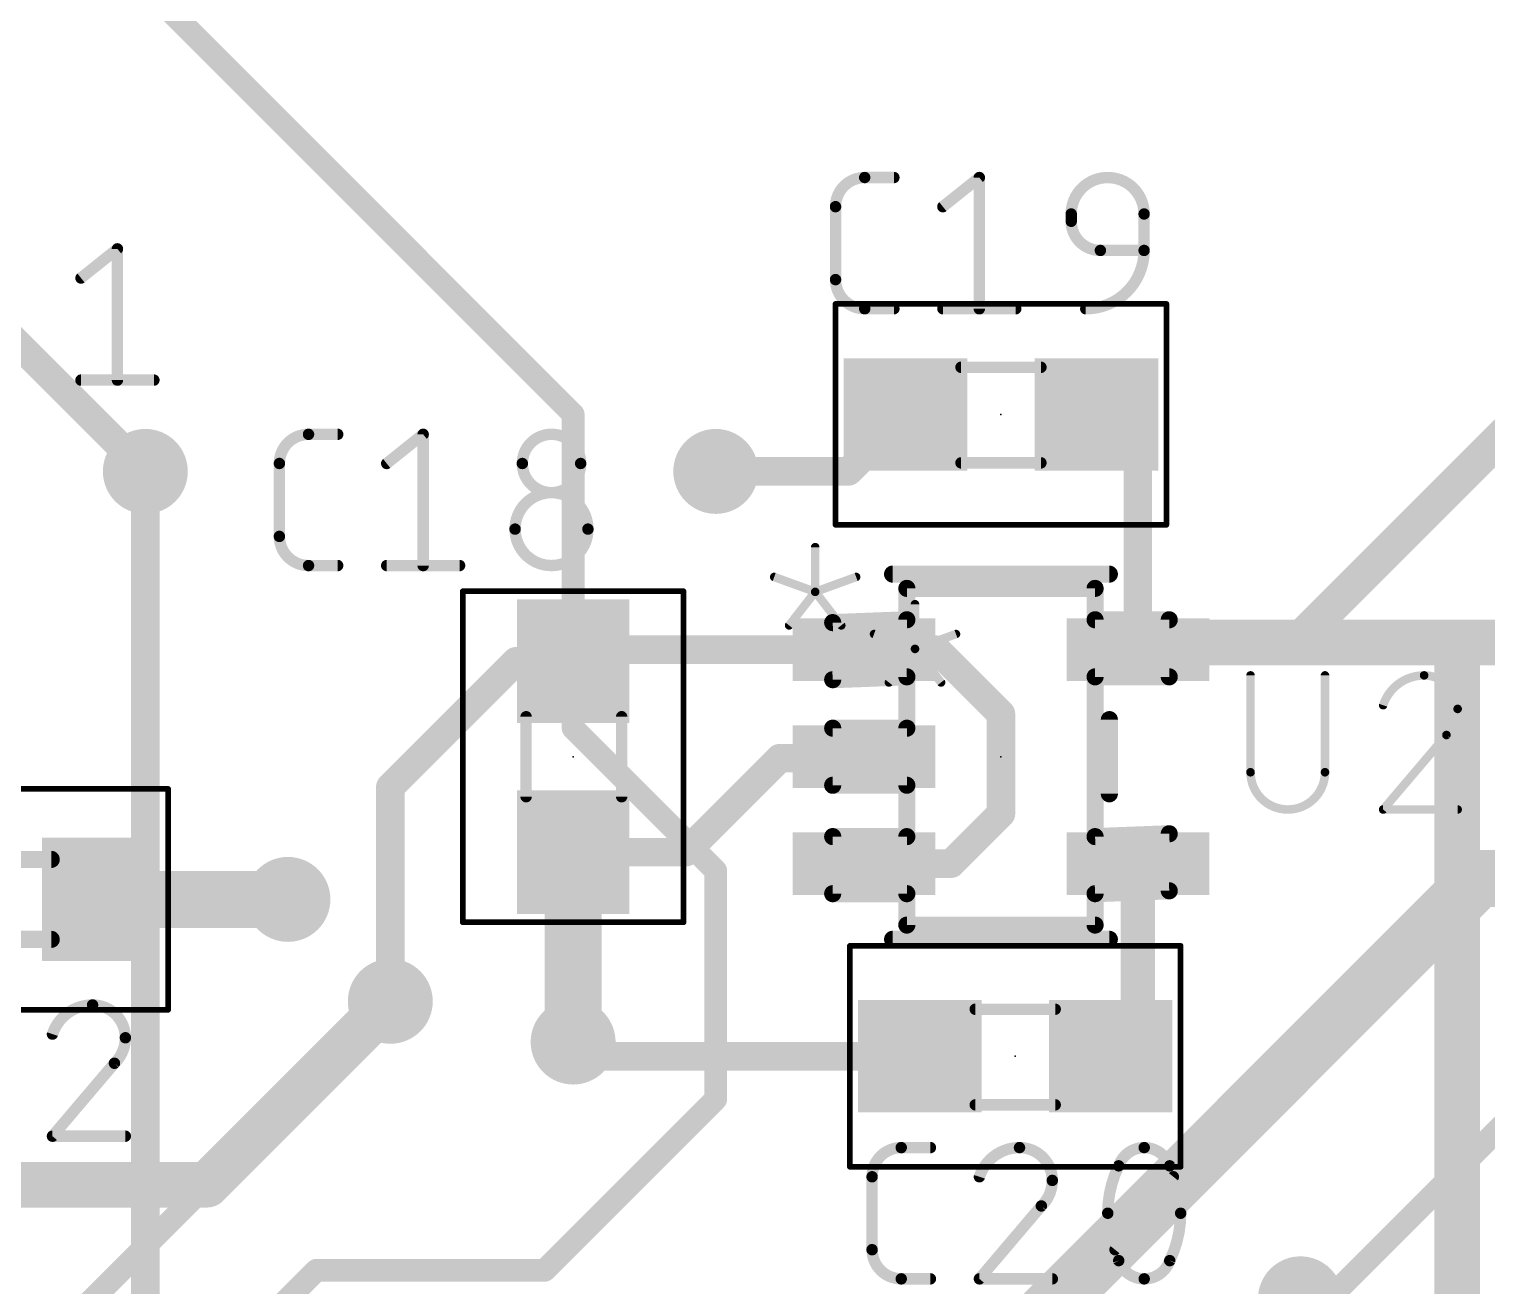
# Model space of a CAD drawing. Extents: x 0 to 102, y 0 to 61.
# Drawn here: x 24.37 to 37.35, y 34.66 to 45.85 of the extents above; entities that cross this region are included whole.
import ezdxf

# ---------------------------------------------------------------- set-up
doc = ezdxf.new("R2010")
doc.units = 0
for name, color, linetype in [('1', 12, 'CONTINUOUS'), ('15', 30, 'CONTINUOUS'), ('16', 132, 'CONTINUOUS'), ('18', 110, 'CONTINUOUS'), ('21', 253, 'CONTINUOUS'), ('23', 53, 'CONTINUOUS'), ('25', 253, 'CONTINUOUS'), ('39', 12, 'CONTINUOUS'), ('51', 253, 'CONTINUOUS')]:
    doc.layers.add(name, color=color, linetype=linetype)

# ---------------------------------------------------------------- blocks, each defined once
blk = doc.blocks.new('RECT')
blk.add_solid([(-0.5, -0.5), (0.5, -0.5), (-0.5, 0.5), (0.5, 0.5)])
blk = doc.blocks.new('ROUNDV')
at = {"const_width": 0.5}
blk.add_lwpolyline([(0, -0.25, 1), (0, 0.25, 1), (0, -0.25)], format="xyb", dxfattribs=at)

msp = doc.modelspace()

# ---------------------------------------------------------------- linework, layer by layer
at = {"layer": '1'}
for points, const_width in [([(24.1, 43.21), (25.4, 41.91)], 0.254), ([(32.17, 42.418), (31.662, 41.91)], 0.254), ([(33.87, 42.418), (34.2392, 42.0488)], 0.254), ([(35.646, 40.386), (37.67, 42.41)], 0.3048), ([(34.2392, 42.0488), (34.2392, 40.3225)], 0.254), ([(31.662, 41.91), (30.48, 41.91)], 0.254), ([(34.3027, 40.386), (35.646, 40.386)], 0.4064), ([(34.2392, 40.3225), (34.3027, 40.386)], 0.254), ([(35.646, 40.386), (37.084, 40.386)], 0.4064), ([(37.084, 40.386), (37.084, 32.766)], 0.4064), ([(37.084, 40.386), (38.7524, 40.386)], 0.4064), ([(29.3125, 40.3225), (29.21, 40.22)], 0.254), ([(31.8008, 40.3225), (29.3125, 40.3225)], 0.254), ([(31.8008, 40.3225), (32.4485, 40.3225)], 0.254), ([(32.4485, 40.3225), (33.02, 39.751)], 0.254), ([(28.702, 40.22), (27.5816, 39.0996)], 0.254), ([(28.702, 40.22), (29.21, 40.22)], 0.254), ([(33.02, 39.751), (33.02, 38.862)], 0.254), ([(31.0501, 39.3573), (30.2128, 38.52)], 0.254), ([(31.7881, 39.3573), (31.0501, 39.3573)], 0.254), ([(31.8008, 39.37), (31.7881, 39.3573)], 0.254), ([(27.5816, 37.1926), (27.5816, 39.0996)], 0.254), ([(33.02, 38.862), (32.5755, 38.4175)], 0.254), ([(29.21, 38.52), (29.21, 36.83)], 0.508), ([(30.2128, 38.52), (29.21, 38.52)], 0.254), ([(34.2392, 38.4175), (34.2392, 36.9452)], 0.3048), ([(32.5755, 38.4175), (31.8008, 38.4175)], 0.254), ([(24.98, 38.1), (26.67, 38.1)], 0.508), ([(27.5816, 37.1926), (22.608, 32.219)], 0.2032), ([(34.2392, 36.9452), (33.997, 36.703)], 0.3048), ([(29.337, 36.703), (29.21, 36.83)], 0.254), ([(32.297, 36.703), (29.337, 36.703)], 0.254)]:
    msp.add_lwpolyline(points, dxfattribs=dict(at, const_width=const_width))
for points, const_width in [([(32.2149, 42.3731, 1), (32.1251, 42.4629)], 0.127), ([(33.9149, 42.4629, 1), (33.8251, 42.3731)], 0.127), ([(34.3027, 42.0488, 1), (34.1757, 42.0488)], 0.127), ([(34.1943, 42.0039, 1), (34.2841, 42.0937)], 0.127), ([(25.3551, 41.8651, 1), (25.4449, 41.9549)], 0.127), ([(30.48, 41.9735, 1), (30.48, 41.8465)], 0.127), ([(31.6171, 41.9549, 1), (31.7069, 41.8651)], 0.127), ([(31.662, 41.8465, 1), (31.662, 41.9735)], 0.127), ([(34.3027, 40.4876, 1), (34.3027, 40.2844)], 0.2032), ([(34.3476, 40.3411, 1), (34.2578, 40.4309)], 0.127), ([(35.646, 40.4876, 1), (35.646, 40.2844)], 0.2032), ([(35.5921, 40.4399, 1), (35.6999, 40.3321)], 0.1524), ([(35.646, 40.2844, 1), (35.646, 40.4876)], 0.2032), ([(37.1856, 40.386, 1), (36.9824, 40.386)], 0.2032), ([(37.084, 40.4876, 1), (37.084, 40.2844)], 0.2032), ([(37.084, 40.2844, 1), (37.084, 40.4876)], 0.2032), ([(29.3125, 40.386, 1), (29.3125, 40.259)], 0.127), ([(29.3574, 40.2776, 1), (29.2676, 40.3674)], 0.127), ([(31.8008, 40.386, 1), (31.8008, 40.259)], 0.127), ([(31.8008, 40.259, 1), (31.8008, 40.386)], 0.127), ([(32.4934, 40.3674, 1), (32.4036, 40.2776)], 0.127), ([(32.4485, 40.259, 1), (32.4485, 40.386)], 0.127), ([(34.1943, 40.3674, 1), (34.2841, 40.2776)], 0.127), ([(34.1757, 40.3225, 1), (34.3027, 40.3225)], 0.127), ([(28.702, 40.2835, 1), (28.702, 40.1565)], 0.127), ([(28.7469, 40.1751, 1), (28.6571, 40.2649)], 0.127), ([(29.1651, 40.2649, 1), (29.2549, 40.1751)], 0.127), ([(29.21, 40.1565, 1), (29.21, 40.2835)], 0.127), ([(33.0835, 39.751, 1), (32.9565, 39.751)], 0.127), ([(32.9751, 39.7061, 1), (33.0649, 39.7959)], 0.127), ([(31.0501, 39.4208, 1), (31.0501, 39.2938)], 0.127), ([(31.095, 39.3124, 1), (31.0052, 39.4022)], 0.127), ([(31.7432, 39.4022, 1), (31.833, 39.3124)], 0.127), ([(31.8457, 39.3251, 1), (31.7559, 39.4149)], 0.127), ([(31.7881, 39.2938, 1), (31.7881, 39.4208)], 0.127), ([(27.6451, 39.0996, 1), (27.5181, 39.0996)], 0.127), ([(27.5367, 39.1445, 1), (27.6265, 39.0547)], 0.127), ([(33.0649, 38.8171, 1), (32.9751, 38.9069)], 0.127), ([(32.9565, 38.862, 1), (33.0835, 38.862)], 0.127), ([(29.337, 38.52, 1), (29.083, 38.52)], 0.254), ([(29.21, 38.5835, 1), (29.21, 38.4565)], 0.127), ([(30.1679, 38.5649, 1), (30.2577, 38.4751)], 0.127), ([(30.2128, 38.4565, 1), (30.2128, 38.5835)], 0.127), ([(34.3154, 38.4175, 1), (34.163, 38.4175)], 0.1524), ([(31.8008, 38.481, 1), (31.8008, 38.354)], 0.127), ([(32.5306, 38.4624, 1), (32.6204, 38.3726)], 0.127), ([(32.5755, 38.354, 1), (32.5755, 38.481)], 0.127), ([(24.98, 38.227, 1), (24.98, 37.973)], 0.254), ([(26.67, 37.973, 1), (26.67, 38.227)], 0.254), ([(27.6175, 37.1567, 1), (27.5457, 37.2285)], 0.1016), ([(27.5181, 37.1926, 1), (27.6451, 37.1926)], 0.127), ([(34.163, 36.9452, 1), (34.3154, 36.9452)], 0.1524), ([(34.2931, 36.8913, 1), (34.1853, 36.9991)], 0.1524), ([(29.083, 36.83, 1), (29.337, 36.83)], 0.254), ([(29.2549, 36.8749, 1), (29.1651, 36.7851)], 0.127), ([(29.337, 36.7665, 1), (29.337, 36.6395)], 0.127), ([(29.2921, 36.6581, 1), (29.3819, 36.7479)], 0.127), ([(32.297, 36.6395, 1), (32.297, 36.7665)], 0.127), ([(33.9431, 36.7569, 1), (34.0509, 36.6491)], 0.1524)]:
    msp.add_lwpolyline(points, format="xyb", dxfattribs=dict(at, const_width=const_width))
at = {"layer": '15'}
for points, const_width in [([(25.4, 41.91), (25.4, 33.02)], 0.254), ([(42.291, 40.894), (35.941, 34.544)], 0.2032)]:
    msp.add_lwpolyline(points, dxfattribs=dict(at, const_width=const_width))
at = {"layer": '15', "const_width": 0.127}
msp.add_lwpolyline([(25.4635, 41.91, 1), (25.3365, 41.91)], format="xyb", dxfattribs=at)
at = {"layer": '16'}
for points, const_width in [([(22.098, 49.53), (29.21, 42.418)], 0.2032), ([(29.21, 42.418), (29.21, 39.624)], 0.2032), ([(29.21, 39.624), (30.48, 38.354)], 0.2032), ([(30.48, 38.354), (30.48, 36.322)], 0.2032), ([(37.2785, 38.2865), (33.147, 34.155)], 0.508), ([(37.9135, 38.2865), (37.2785, 38.2865)], 0.508), ([(25.949, 35.56), (27.5816, 37.1926)], 0.4064), ([(30.48, 36.322), (28.956, 34.798)], 0.2032), ([(6.35, 35.56), (25.949, 35.56)], 0.4064), ([(26.924, 34.798), (20.828, 28.702)], 0.2032), ([(28.956, 34.798), (26.924, 34.798)], 0.2032)]:
    msp.add_lwpolyline(points, dxfattribs=dict(at, const_width=const_width))
for points, const_width in [([(29.2608, 42.418, 1), (29.1592, 42.418)], 0.1016), ([(29.1741, 42.3821, 1), (29.2459, 42.4539)], 0.1016), ([(29.2459, 39.6599, 1), (29.1741, 39.5881)], 0.1016), ([(29.1592, 39.624, 1), (29.2608, 39.624)], 0.1016), ([(30.5308, 38.354, 1), (30.4292, 38.354)], 0.1016), ([(30.4441, 38.3181, 1), (30.5159, 38.3899)], 0.1016), ([(37.2785, 38.4135, 1), (37.2785, 38.1595)], 0.254), ([(37.3683, 38.1967, 1), (37.1887, 38.3763)], 0.254), ([(27.6534, 37.1208, 1), (27.5098, 37.2645)], 0.2032), ([(30.4292, 36.322, 1), (30.5308, 36.322)], 0.1016), ([(30.5159, 36.2861, 1), (30.4441, 36.3579)], 0.1016), ([(25.8771, 35.6318, 1), (26.0208, 35.4882)], 0.2032), ([(25.949, 35.4584, 1), (25.949, 35.6616)], 0.2032), ([(26.924, 34.8488, 1), (26.924, 34.7472)], 0.1016), ([(26.9599, 34.7621, 1), (26.8881, 34.8339)], 0.1016), ([(28.9201, 34.8339, 1), (28.9919, 34.7621)], 0.1016), ([(28.956, 34.7472, 1), (28.956, 34.8488)], 0.1016)]:
    msp.add_lwpolyline(points, format="xyb", dxfattribs=dict(at, const_width=const_width))
at = {"layer": '21'}
for points, const_width in [([(31.3845, 41.2355, 1), (31.3464, 41.2355)], 0.0381), ([(32.0548, 41.0337, 1), (32.0548, 40.9575)], 0.0762), ([(33.9852, 40.9575, 1), (33.9852, 41.0337)], 0.0762), ([(31.0072, 40.9881, 1), (30.9942, 40.9523)], 0.0381), ([(31.7368, 40.9523, 1), (31.7237, 40.9881)], 0.0381), ([(31.3464, 40.8376, 1), (31.3845, 40.8376)], 0.0381), ([(31.3805, 40.8492, 1), (31.3504, 40.8259)], 0.0381), ([(31.359, 40.8555, 1), (31.372, 40.8197)], 0.0381), ([(31.3805, 40.8259, 1), (31.3504, 40.8492)], 0.0381), ([(31.359, 40.8197, 1), (31.372, 40.8555)], 0.0381), ([(31.1183, 40.5508, 1), (31.1484, 40.5274)], 0.0381), ([(31.5826, 40.5274, 1), (31.6126, 40.5508)], 0.0381), ([(34.0233, 39.7002, 1), (33.9471, 39.7002)], 0.0762), ([(33.9471, 39.0398, 1), (34.0233, 39.0398)], 0.0762), ([(32.0548, 37.7825, 1), (32.0548, 37.7063)], 0.0762), ([(33.9852, 37.7063, 1), (33.9852, 37.7825)], 0.0762)]:
    msp.add_lwpolyline(points, format="xyb", dxfattribs=dict(at, const_width=const_width))
for points, const_width in [([(31.3655, 41.2355), (31.3655, 40.8376)], 0.0762), ([(33.9852, 40.9956), (32.0548, 40.9956)], 0.1524), ([(31.3655, 40.8376), (31.0007, 40.9702)], 0.0762), ([(31.3655, 40.8376), (31.7302, 40.9702)], 0.0762), ([(31.1333, 40.5391), (31.3655, 40.8376)], 0.0762), ([(31.3655, 40.8376), (31.5976, 40.5391)], 0.0762), ([(33.9852, 39.0398), (33.9852, 39.7002)], 0.1524), ([(32.0548, 37.7444), (33.9852, 37.7444)], 0.1524)]:
    msp.add_lwpolyline(points, dxfattribs=dict(at, const_width=const_width))
at = {"layer": '23'}
for p in [(33.02, 42.418), (29.21, 39.37), (33.02, 39.37), (33.147, 36.703)]:
    msp.add_point(p, dxfattribs=at)
at = {"layer": '25'}
for points, const_width in [([(31.8064, 44.5262, 0.4142), (31.5468, 44.2666)], 0.1016), ([(31.8064, 44.5516, 1), (31.8064, 44.5008)], 0.0508), ([(31.8064, 44.5008, 1), (31.8064, 44.5516)], 0.0508), ([(32.0661, 44.5008, 1), (32.0661, 44.5516)], 0.0508), ([(32.8526, 44.5262, 1), (32.8018, 44.5262)], 0.0508), ([(32.843, 44.5064, 1), (32.8113, 44.546)], 0.0508), ([(34.2947, 44.2016, 1), (33.6456, 44.2016)], 0.1016), ([(31.5722, 44.2666, 1), (31.5214, 44.2666)], 0.0508), ([(31.5214, 44.2666, 1), (31.5722, 44.2666)], 0.0508), ([(32.4868, 44.2864, 1), (32.5185, 44.2467)], 0.0508), ([(33.671, 44.2016, 1), (33.6202, 44.2016)], 0.0508), ([(33.6202, 44.2016, 1), (33.671, 44.2016)], 0.0508), ([(33.6456, 44.1367, 0.4142), (33.9053, 43.8771)], 0.1016), ([(33.671, 44.1367, 1), (33.6202, 44.1367)], 0.0508), ([(33.6202, 44.1367, 1), (33.671, 44.1367)], 0.0508), ([(34.3201, 44.2016, 1), (34.2693, 44.2016)], 0.0508), ([(34.2693, 44.2016, 1), (34.3201, 44.2016)], 0.0508), ([(25.177, 43.8912, 1), (25.1262, 43.8912)], 0.0508), ([(25.1675, 43.8714, 1), (25.1358, 43.911)], 0.0508), ([(33.7754, 43.3578, 0.4142), (34.2947, 43.8771)], 0.1016), ([(33.9053, 43.9025, 1), (33.9053, 43.8517)], 0.0508), ([(33.9053, 43.8517, 1), (33.9053, 43.9025)], 0.0508), ([(34.3201, 43.8771, 1), (34.2693, 43.8771)], 0.0508), ([(34.2693, 43.8771, 1), (34.3201, 43.8771)], 0.0508), ([(34.2947, 43.8517, 1), (34.2947, 43.9025)], 0.0508), ([(24.8112, 43.6514, 1), (24.843, 43.6117)], 0.0508), ([(31.5468, 43.6174, 0.4142), (31.8064, 43.3578)], 0.1016), ([(31.5722, 43.6174, 1), (31.5214, 43.6174)], 0.0508), ([(31.5214, 43.6174, 1), (31.5722, 43.6174)], 0.0508), ([(31.8064, 43.3832, 1), (31.8064, 43.3324)], 0.0508), ([(31.8064, 43.3324, 1), (31.8064, 43.3832)], 0.0508), ([(32.0661, 43.3324, 1), (32.0661, 43.3832)], 0.0508), ([(32.5026, 43.3832, 1), (32.5026, 43.3324)], 0.0508), ([(32.8018, 43.3578, 1), (32.8526, 43.3578)], 0.0508), ([(33.1517, 43.3324, 1), (33.1517, 43.3832)], 0.0508), ([(33.7754, 43.3832, 1), (33.7754, 43.3324)], 0.0508), ([(24.8271, 42.7482, 1), (24.8271, 42.6974)], 0.0508), ([(25.1262, 42.7228, 1), (25.177, 42.7228)], 0.0508), ([(25.4762, 42.6974, 1), (25.4762, 42.7482)], 0.0508), ([(26.8534, 42.2402, 0.4142), (26.5938, 41.9806)], 0.1016), ([(26.8534, 42.2656, 1), (26.8534, 42.2148)], 0.0508), ([(26.8534, 42.2148, 1), (26.8534, 42.2656)], 0.0508), ([(27.1131, 42.2148, 1), (27.1131, 42.2656)], 0.0508), ([(27.8996, 42.2402, 1), (27.8488, 42.2402)], 0.0508), ([(27.89, 42.2204, 1), (27.8583, 42.26)], 0.0508), ([(29.2768, 41.9806, 1), (28.7575, 41.9806)], 0.1016), ([(26.6192, 41.9806, 1), (26.5684, 41.9806)], 0.0508), ([(26.5684, 41.9806, 1), (26.6192, 41.9806)], 0.0508), ([(27.5338, 42.0004, 1), (27.5655, 41.9607)], 0.0508), ([(28.7575, 41.9806, 1), (29.2768, 41.9806)], 0.1016), ([(28.7829, 41.9806, 1), (28.7321, 41.9806)], 0.0508), ([(28.7321, 41.9806, 1), (28.7829, 41.9806)], 0.0508), ([(29.3022, 41.9806, 1), (29.2514, 41.9806)], 0.0508), ([(29.2514, 41.9806, 1), (29.3022, 41.9806)], 0.0508), ([(29.3417, 41.3964, 1), (28.6926, 41.3964)], 0.1016), ([(28.6926, 41.3964, 1), (29.3417, 41.3964)], 0.1016), ([(28.718, 41.3964, 1), (28.6672, 41.3964)], 0.0508), ([(28.6672, 41.3964, 1), (28.718, 41.3964)], 0.0508), ([(29.3671, 41.3964, 1), (29.3163, 41.3964)], 0.0508), ([(29.3163, 41.3964, 1), (29.3671, 41.3964)], 0.0508), ([(26.5938, 41.3314, 0.4142), (26.8534, 41.0718)], 0.1016), ([(26.6192, 41.3314, 1), (26.5684, 41.3314)], 0.0508), ([(26.5684, 41.3314, 1), (26.6192, 41.3314)], 0.0508), ([(26.8534, 41.0972, 1), (26.8534, 41.0464)], 0.0508), ([(26.8534, 41.0464, 1), (26.8534, 41.0972)], 0.0508), ([(27.1131, 41.0464, 1), (27.1131, 41.0972)], 0.0508), ([(27.5496, 41.0972, 1), (27.5496, 41.0464)], 0.0508), ([(27.8488, 41.0718, 1), (27.8996, 41.0718)], 0.0508), ([(28.1987, 41.0464, 1), (28.1987, 41.0972)], 0.0508), ([(35.2615, 40.0939, 1), (35.2234, 40.0939)], 0.0381), ([(35.9248, 40.0939, 1), (35.8867, 40.0939)], 0.0381), ([(36.7884, 40.0939, 0.3252), (36.4236, 39.8286)], 0.0762), ([(37.0868, 39.7955, 0.4142), (36.7884, 40.0939)], 0.0762), ([(36.7884, 40.113, 1), (36.7884, 40.0749)], 0.0381), ([(36.7884, 40.0749, 1), (36.7884, 40.1129)], 0.0381), ([(36.4055, 39.8345, 1), (36.4417, 39.8227)], 0.0381), ([(36.9873, 39.5633, 0.2053), (37.0868, 39.7955)], 0.0762), ([(37.1059, 39.7954, 1), (37.0678, 39.7955)], 0.0381), ([(37.0678, 39.7955, 1), (37.1059, 39.7955)], 0.0381), ([(36.9742, 39.5771, 1), (37.0005, 39.5495)], 0.0381), ([(37.0018, 39.551, 1), (36.9728, 39.5757)], 0.0381), ([(35.2615, 39.2317, 1), (35.2234, 39.2317)], 0.0381), ([(35.2234, 39.2317, 1), (35.2615, 39.2317)], 0.0381), ([(35.2425, 39.2317, 1), (35.9057, 39.2317)], 0.0762), ([(35.9248, 39.2317, 1), (35.8867, 39.2317)], 0.0381), ([(35.8867, 39.2317, 1), (35.9248, 39.2317)], 0.0381), ([(36.4236, 38.9192, 1), (36.4236, 38.8811)], 0.0381), ([(36.4091, 38.9124, 1), (36.4381, 38.8878)], 0.0381), ([(37.0868, 38.8811, 1), (37.0868, 38.9192)], 0.0381), ([(24.9301, 37.1602, 0.3252), (24.5731, 36.9006)], 0.1016), ([(25.2222, 36.8681, 0.4142), (24.9301, 37.1602)], 0.1016), ([(24.9301, 37.1856, 1), (24.9301, 37.1348)], 0.0508), ([(24.9301, 37.1348, 1), (24.9301, 37.1856)], 0.0508), ([(24.5489, 36.9084, 1), (24.5973, 36.8927)], 0.0508), ([(25.1248, 36.6409, 0.2053), (25.2222, 36.8681)], 0.1016), ([(25.2476, 36.8681, 1), (25.1968, 36.8681)], 0.0508), ([(25.1968, 36.8681, 1), (25.2476, 36.8681)], 0.0508), ([(25.1073, 36.6593, 1), (25.1424, 36.6225)], 0.0508), ([(25.1442, 36.6245, 1), (25.1055, 36.6574)], 0.0508), ([(24.5537, 36.0083, 1), (24.5924, 35.9753)], 0.0508), ([(24.5731, 36.0172, 1), (24.5731, 35.9664)], 0.0508), ([(25.2222, 35.9664, 1), (25.2222, 36.0172)], 0.0508), ([(32.1319, 35.8902, 0.4142), (31.8723, 35.6306)], 0.1016), ([(32.1319, 35.9156, 1), (32.1319, 35.8648)], 0.0508), ([(32.1319, 35.8648, 1), (32.1319, 35.9156)], 0.0508), ([(32.3916, 35.8648, 1), (32.3916, 35.9156)], 0.0508), ([(33.1851, 35.8902, 0.3252), (32.8281, 35.6306)], 0.1016), ([(33.4772, 35.5981, 0.4142), (33.1851, 35.8902)], 0.1016), ([(33.1851, 35.9156, 1), (33.1851, 35.8648)], 0.0508), ([(33.1851, 35.8648, 1), (33.1851, 35.9156)], 0.0508), ([(34.2956, 35.8902, 0.3205), (34.0685, 35.7279)], 0.1016), ([(34.5228, 35.7279, 0.3205), (34.2956, 35.8902)], 0.1016), ([(34.2956, 35.9156, 1), (34.2956, 35.8648)], 0.0508), ([(34.2956, 35.8648, 1), (34.2956, 35.9156)], 0.0508), ([(34.0685, 35.7279, 0.1139), (33.9711, 35.306)], 0.1016), ([(34.0444, 35.7362, 1), (34.0925, 35.7197)], 0.0508), ([(34.0913, 35.7168, 1), (34.0456, 35.7391)], 0.0508), ([(34.5457, 35.7391, 1), (34.5, 35.7168)], 0.0508), ([(34.6202, 35.306, 0.1139), (34.5228, 35.7279)], 0.1016), ([(34.4988, 35.7197, 1), (34.5469, 35.7362)], 0.0508), ([(31.8977, 35.6306, 1), (31.8469, 35.6306)], 0.0508), ([(31.8469, 35.6306, 1), (31.8977, 35.6306)], 0.0508), ([(32.8039, 35.6384, 1), (32.8523, 35.6227)], 0.0508), ([(33.3798, 35.3709, 0.2053), (33.4772, 35.5981)], 0.1016), ([(33.5026, 35.5981, 1), (33.4518, 35.5981)], 0.0508), ([(33.4518, 35.5981, 1), (33.5026, 35.5981)], 0.0508), ([(34.5751, 35.6147, 1), (34.5355, 35.6464)], 0.0508), ([(33.3623, 35.3893, 1), (33.3974, 35.3525)], 0.0508), ([(33.3992, 35.3545, 1), (33.3605, 35.3874)], 0.0508), ([(33.9711, 35.306, 0.1139), (34.0685, 34.8841)], 0.1016), ([(33.9965, 35.306, 1), (33.9457, 35.306)], 0.0508), ([(33.9457, 35.306, 1), (33.9965, 35.306)], 0.0508), ([(34.5228, 34.8841, 0.1139), (34.6202, 35.306)], 0.1016), ([(34.6456, 35.306, 1), (34.5948, 35.306)], 0.0508), ([(34.5948, 35.306, 1), (34.6456, 35.306)], 0.0508), ([(31.8723, 34.9814, 0.4142), (32.1319, 34.7218)], 0.1016), ([(31.8977, 34.9814, 1), (31.8469, 34.9814)], 0.0508), ([(31.8469, 34.9814, 1), (31.8977, 34.9814)], 0.0508), ([(34.0162, 34.9973, 1), (34.0558, 34.9656)], 0.0508), ([(34.0925, 34.8923, 1), (34.0444, 34.8758)], 0.0508), ([(34.0685, 34.8841, 0.3205), (34.2956, 34.7218)], 0.1016), ([(34.2956, 34.7218, 0.3205), (34.5228, 34.8841)], 0.1016), ([(34.5469, 34.8758, 1), (34.4988, 34.8923)], 0.0508), ([(34.0456, 34.8729, 1), (34.0913, 34.8952)], 0.0508), ([(34.5, 34.8952, 1), (34.5457, 34.8729)], 0.0508), ([(32.1319, 34.7472, 1), (32.1319, 34.6964)], 0.0508), ([(32.1319, 34.6964, 1), (32.1319, 34.7472)], 0.0508), ([(32.3916, 34.6964, 1), (32.3916, 34.7472)], 0.0508), ([(32.8087, 34.7383, 1), (32.8474, 34.7053)], 0.0508), ([(32.8281, 34.7472, 1), (32.8281, 34.6964)], 0.0508), ([(33.4772, 34.6964, 1), (33.4772, 34.7472)], 0.0508), ([(34.2956, 34.7472, 1), (34.2956, 34.6964)], 0.0508), ([(34.2956, 34.6964, 1), (34.2956, 34.7472)], 0.0508)]:
    msp.add_lwpolyline(points, format="xyb", dxfattribs=dict(at, const_width=const_width))
for points, const_width in [([(31.8064, 44.5262), (32.0661, 44.5262)], 0.1016), ([(32.5026, 44.2666), (32.8272, 44.5262)], 0.1016), ([(32.8272, 44.5262), (32.8272, 43.3578)], 0.1016), ([(31.5468, 43.6174), (31.5468, 44.2666)], 0.1016), ([(33.6456, 44.1367), (33.6456, 44.2016)], 0.1016), ([(34.2947, 44.2016), (34.2947, 43.8771)], 0.1016), ([(24.8271, 43.6316), (25.1516, 43.8912)], 0.1016), ([(25.1516, 43.8912), (25.1516, 42.7228)], 0.1016), ([(34.2947, 43.8771), (33.9053, 43.8771)], 0.1016), ([(32.0661, 43.3578), (31.8064, 43.3578)], 0.1016), ([(32.5026, 43.3578), (33.1517, 43.3578)], 0.1016), ([(24.8271, 42.7228), (25.4762, 42.7228)], 0.1016), ([(26.8534, 42.2402), (27.1131, 42.2402)], 0.1016), ([(27.5496, 41.9806), (27.8742, 42.2402)], 0.1016), ([(27.8742, 42.2402), (27.8742, 41.0718)], 0.1016), ([(26.5938, 41.3314), (26.5938, 41.9806)], 0.1016), ([(27.1131, 41.0718), (26.8534, 41.0718)], 0.1016), ([(27.5496, 41.0718), (28.1987, 41.0718)], 0.1016), ([(35.2425, 40.0939), (35.2425, 39.2317)], 0.0762), ([(35.9057, 39.2317), (35.9057, 40.0939)], 0.0762), ([(36.9873, 39.5633), (36.4236, 38.9001)], 0.0762), ([(36.4236, 38.9001), (37.0868, 38.9001)], 0.0762), ([(25.1248, 36.6409), (24.5731, 35.9918)], 0.1016), ([(24.5731, 35.9918), (25.2222, 35.9918)], 0.1016), ([(32.1319, 35.8902), (32.3916, 35.8902)], 0.1016), ([(31.8723, 34.9814), (31.8723, 35.6306)], 0.1016), ([(34.036, 34.9814), (34.5553, 35.6306)], 0.1016), ([(33.3798, 35.3709), (32.8281, 34.7218)], 0.1016), ([(32.3916, 34.7218), (32.1319, 34.7218)], 0.1016), ([(32.8281, 34.7218), (33.4772, 34.7218)], 0.1016)]:
    msp.add_lwpolyline(points, dxfattribs=dict(at, const_width=const_width))
at = {"layer": '39', "const_width": 0.0508}
for points in [[(31.547, 41.435), (31.547, 43.401)], [(31.547, 43.401), (34.493, 43.401)], [(34.493, 43.401), (34.493, 41.435)], [(34.493, 41.435), (31.547, 41.435)], [(28.227, 37.897), (28.227, 40.843)], [(28.227, 40.843), (30.193, 40.843)], [(30.193, 40.843), (30.193, 37.897)], [(22.657, 39.083), (25.603, 39.083)], [(25.603, 39.083), (25.603, 37.117)], [(30.193, 37.897), (28.227, 37.897)], [(31.674, 35.72), (31.674, 37.686)], [(31.674, 37.686), (34.62, 37.686)], [(34.62, 37.686), (34.62, 35.72)], [(25.603, 37.117), (22.657, 37.117)], [(34.62, 35.72), (31.674, 35.72)]]:
    msp.add_lwpolyline(points, dxfattribs=at)
at = {"layer": '39', "const_width": 0.0254}
for points in [[(31.5597, 43.401, 1), (31.5343, 43.401)], [(31.547, 43.4137, 1), (31.547, 43.3883)], [(34.5057, 43.401, 1), (34.4803, 43.401)], [(34.493, 43.3883, 1), (34.493, 43.4137)], [(31.547, 41.4477, 1), (31.547, 41.4223)], [(31.5343, 41.435, 1), (31.5597, 41.435)], [(34.4803, 41.435, 1), (34.5057, 41.435)], [(34.493, 41.4223, 1), (34.493, 41.4477)], [(28.2397, 40.843, 1), (28.2143, 40.843)], [(28.227, 40.8557, 1), (28.227, 40.8303)], [(30.2057, 40.843, 1), (30.1803, 40.843)], [(30.193, 40.8303, 1), (30.193, 40.8557)], [(25.6157, 39.083, 1), (25.5903, 39.083)], [(25.603, 39.0703, 1), (25.603, 39.0957)], [(28.227, 37.9097, 1), (28.227, 37.8843)], [(28.2143, 37.897, 1), (28.2397, 37.897)], [(30.1803, 37.897, 1), (30.2057, 37.897)], [(30.193, 37.8843, 1), (30.193, 37.9097)], [(31.6867, 37.686, 1), (31.6613, 37.686)], [(31.674, 37.6987, 1), (31.674, 37.6733)], [(34.6327, 37.686, 1), (34.6073, 37.686)], [(34.62, 37.6733, 1), (34.62, 37.6987)], [(25.5903, 37.117, 1), (25.6157, 37.117)], [(25.603, 37.1043, 1), (25.603, 37.1297)], [(31.674, 35.7327, 1), (31.674, 35.7073)], [(31.6613, 35.72, 1), (31.6867, 35.72)], [(34.6073, 35.72, 1), (34.6327, 35.72)], [(34.62, 35.7073, 1), (34.62, 35.7327)]]:
    msp.add_lwpolyline(points, format="xyb", dxfattribs=at)
at = {"layer": '51'}
for points, const_width in [([(33.376, 42.837), (32.664, 42.837)], 0.1016), ([(33.376, 41.986), (32.664, 41.986)], 0.1016), ([(33.8582, 40.8686), (32.1818, 40.8686)], 0.1524), ([(32.1818, 40.8686), (32.1818, 37.8714)], 0.1524), ([(33.8582, 37.8714), (33.8582, 40.8686)], 0.1524), ([(32.2545, 40.7275), (32.2545, 40.3296)], 0.0762), ([(32.1818, 40.5892), (31.5214, 40.5638)], 0.1524), ([(31.5214, 40.5638), (31.5214, 40.0558)], 0.1524), ([(32.1818, 40.0812), (32.1818, 40.5892)], 0.1524), ([(33.8582, 40.5892), (33.8582, 40.0812)], 0.1524), ([(34.5186, 40.5892), (33.8582, 40.5892)], 0.1524), ([(34.5186, 40.0812), (34.5186, 40.5892)], 0.1524), ([(32.2545, 40.3296), (31.8897, 40.4622)], 0.0762), ([(32.2545, 40.3296), (32.6192, 40.4622)], 0.0762), ([(32.0223, 40.0311), (32.2545, 40.3296)], 0.0762), ([(32.2545, 40.3296), (32.4866, 40.0311)], 0.0762), ([(31.5214, 40.0558), (32.1818, 40.0812)], 0.1524), ([(33.8582, 40.0812), (34.5186, 40.0812)], 0.1524), ([(28.791, 39.726), (28.791, 39.014)], 0.1016), ([(29.642, 39.726), (29.642, 39.014)], 0.1016), ([(32.1818, 39.624), (31.5214, 39.624)], 0.1524), ([(31.5214, 39.624), (31.5214, 39.116)], 0.1524), ([(32.1818, 39.116), (32.1818, 39.624)], 0.1524), ([(31.5214, 39.116), (32.1818, 39.116)], 0.1524), ([(32.1818, 38.6588), (31.5214, 38.6588)], 0.1524), ([(31.5214, 38.6588), (31.5214, 38.1508)], 0.1524), ([(32.1818, 38.1508), (32.1818, 38.6588)], 0.1524), ([(34.5186, 38.6842), (33.8582, 38.6588)], 0.1524), ([(33.8582, 38.6588), (33.8582, 38.1508)], 0.1524), ([(34.5186, 38.1762), (34.5186, 38.6842)], 0.1524), ([(24.562, 38.456), (23.698, 38.456)], 0.1524), ([(31.5214, 38.1508), (32.1818, 38.1508)], 0.1524), ([(33.8582, 38.1508), (34.5186, 38.1762)], 0.1524), ([(32.1818, 37.8714), (33.8582, 37.8714)], 0.1524), ([(23.698, 37.744), (24.562, 37.744)], 0.1524), ([(33.503, 37.122), (32.791, 37.122)], 0.1016), ([(33.503, 36.271), (32.791, 36.271)], 0.1016)]:
    msp.add_lwpolyline(points, dxfattribs=dict(at, const_width=const_width))
for points, const_width in [([(32.664, 42.8624, 1), (32.664, 42.8116)], 0.0508), ([(33.376, 42.8116, 1), (33.376, 42.8624)], 0.0508), ([(32.664, 42.0114, 1), (32.664, 41.9606)], 0.0508), ([(33.376, 41.9606, 1), (33.376, 42.0114)], 0.0508), ([(32.1818, 40.9067, 1), (32.1818, 40.8305)], 0.0762), ([(32.2199, 40.8686, 1), (32.1437, 40.8686)], 0.0762), ([(33.8963, 40.8686, 1), (33.8201, 40.8686)], 0.0762), ([(33.8582, 40.8305, 1), (33.8582, 40.9067)], 0.0762), ([(32.2735, 40.7275, 1), (32.2354, 40.7275)], 0.0381), ([(31.5199, 40.6019, 1), (31.5229, 40.5257)], 0.0762), ([(31.5595, 40.5638, 1), (31.4833, 40.5638)], 0.0762), ([(32.2199, 40.5892, 1), (32.1437, 40.5892)], 0.0762), ([(32.1833, 40.5511, 1), (32.1803, 40.6273)], 0.0762), ([(33.8963, 40.5892, 1), (33.8201, 40.5892)], 0.0762), ([(33.8582, 40.6273, 1), (33.8582, 40.5511)], 0.0762), ([(34.5567, 40.5892, 1), (34.4805, 40.5892)], 0.0762), ([(34.5186, 40.5511, 1), (34.5186, 40.6273)], 0.0762), ([(31.8962, 40.4801, 1), (31.8832, 40.4443)], 0.0381), ([(32.6258, 40.4443, 1), (32.6127, 40.4801)], 0.0381), ([(32.2354, 40.3296, 1), (32.2735, 40.3296)], 0.0381), ([(32.2695, 40.3412, 1), (32.2394, 40.3179)], 0.0381), ([(32.248, 40.3475, 1), (32.261, 40.3117)], 0.0381), ([(32.2695, 40.3179, 1), (32.2394, 40.3412)], 0.0381), ([(32.248, 40.3117, 1), (32.261, 40.3475)], 0.0381), ([(31.5199, 40.0939, 1), (31.5229, 40.0177)], 0.0762), ([(32.1437, 40.0812, 1), (32.2199, 40.0812)], 0.0762), ([(32.1833, 40.0431, 1), (32.1803, 40.1193)], 0.0762), ([(33.8582, 40.1193, 1), (33.8582, 40.0431)], 0.0762), ([(33.8201, 40.0812, 1), (33.8963, 40.0812)], 0.0762), ([(34.4805, 40.0812, 1), (34.5567, 40.0812)], 0.0762), ([(34.5186, 40.0431, 1), (34.5186, 40.1193)], 0.0762), ([(31.4833, 40.0558, 1), (31.5595, 40.0558)], 0.0762), ([(32.0073, 40.0428, 1), (32.0374, 40.0194)], 0.0381), ([(32.4716, 40.0194, 1), (32.5016, 40.0428)], 0.0381), ([(28.8164, 39.726, 1), (28.7656, 39.726)], 0.0508), ([(29.6674, 39.726, 1), (29.6166, 39.726)], 0.0508), ([(31.5214, 39.6621, 1), (31.5214, 39.5859)], 0.0762), ([(31.5595, 39.624, 1), (31.4833, 39.624)], 0.0762), ([(32.2199, 39.624, 1), (32.1437, 39.624)], 0.0762), ([(32.1818, 39.5859, 1), (32.1818, 39.6621)], 0.0762), ([(31.5214, 39.1541, 1), (31.5214, 39.0779)], 0.0762), ([(31.4833, 39.116, 1), (31.5595, 39.116)], 0.0762), ([(32.1437, 39.116, 1), (32.2199, 39.116)], 0.0762), ([(32.1818, 39.0779, 1), (32.1818, 39.1541)], 0.0762), ([(28.7656, 39.014, 1), (28.8164, 39.014)], 0.0508), ([(29.6166, 39.014, 1), (29.6674, 39.014)], 0.0508), ([(31.5214, 38.6969, 1), (31.5214, 38.6207)], 0.0762), ([(31.5595, 38.6588, 1), (31.4833, 38.6588)], 0.0762), ([(32.2199, 38.6588, 1), (32.1437, 38.6588)], 0.0762), ([(32.1818, 38.6207, 1), (32.1818, 38.6969)], 0.0762), ([(33.8963, 38.6588, 1), (33.8201, 38.6588)], 0.0762), ([(33.8567, 38.6969, 1), (33.8597, 38.6207)], 0.0762), ([(34.5567, 38.6842, 1), (34.4805, 38.6842)], 0.0762), ([(34.5201, 38.6461, 1), (34.5171, 38.7223)], 0.0762), ([(24.562, 38.4179, 1), (24.562, 38.4941)], 0.0762), ([(31.5214, 38.1889, 1), (31.5214, 38.1127)], 0.0762), ([(31.4833, 38.1508, 1), (31.5595, 38.1508)], 0.0762), ([(32.1437, 38.1508, 1), (32.2199, 38.1508)], 0.0762), ([(32.1818, 38.1127, 1), (32.1818, 38.1889)], 0.0762), ([(33.8567, 38.1889, 1), (33.8597, 38.1127)], 0.0762), ([(33.8201, 38.1508, 1), (33.8963, 38.1508)], 0.0762), ([(34.4805, 38.1762, 1), (34.5567, 38.1762)], 0.0762), ([(34.5201, 38.1381, 1), (34.5171, 38.2143)], 0.0762), ([(32.1818, 37.9095, 1), (32.1818, 37.8333)], 0.0762), ([(32.1437, 37.8714, 1), (32.2199, 37.8714)], 0.0762), ([(33.8201, 37.8714, 1), (33.8963, 37.8714)], 0.0762), ([(33.8582, 37.8333, 1), (33.8582, 37.9095)], 0.0762), ([(24.562, 37.7059, 1), (24.562, 37.7821)], 0.0762), ([(32.791, 37.1474, 1), (32.791, 37.0966)], 0.0508), ([(33.503, 37.0966, 1), (33.503, 37.1474)], 0.0508), ([(32.791, 36.2964, 1), (32.791, 36.2456)], 0.0508), ([(33.503, 36.2456, 1), (33.503, 36.2964)], 0.0508)]:
    msp.add_lwpolyline(points, format="xyb", dxfattribs=dict(at, const_width=const_width))

# ---------------------------------------------------------------- block references
at = {"layer": '1', "xscale": 1.1}
for p, rotation in [((32.17, 42.418), 180), ((33.87, 42.418), 180), ((29.21, 40.22), 270), ((29.21, 38.52), 270), ((32.297, 36.703), 180), ((33.997, 36.703), 180)]:
    msp.add_blockref('RECT', p, dxfattribs=dict(at, rotation=rotation))
at = {"layer": '1', "xscale": 1.27, "yscale": 0.5588}
for p in [(31.8008, 40.3225), (34.2392, 40.3225), (31.8008, 39.37), (31.8008, 38.4175), (34.2392, 38.4175)]:
    msp.add_blockref('RECT', p, dxfattribs=at)
at = {"layer": '1', "yscale": 1.1, "rotation": 180}
msp.add_blockref('RECT', (24.98, 38.1), dxfattribs=at)
at = {"layer": '18', "xscale": 0.7564, "yscale": 0.7564}
for p in [(25.4, 41.91), (25.4, 41.91), (30.48, 41.91), (30.48, 41.91), (26.67, 38.1), (26.67, 38.1), (27.5816, 37.1926), (27.5816, 37.1926), (29.21, 36.83), (29.21, 36.83), (35.687, 34.544), (35.687, 34.544)]:
    msp.add_blockref('ROUNDV', p, dxfattribs=at)
at = {"layer": '51'}
for p, xscale, yscale, rotation in [((32.4398, 42.4129), 0.5001, 0.95, 180), ((33.6082, 42.4129), 0.5001, 0.95, 180), ((29.2151, 39.9582), 0.5001, 0.95, 270), ((29.2151, 38.7898), 0.5001, 0.95, 270), ((24.765, 38.1), 0.4064, 0.8636, 180), ((32.5667, 36.6979), 0.5001, 0.95, 180), ((33.7352, 36.6979), 0.5001, 0.95, 180)]:
    msp.add_blockref('RECT', p, dxfattribs=dict(at, xscale=xscale, yscale=yscale, rotation=rotation))

doc.saveas('drawing.dxf')
